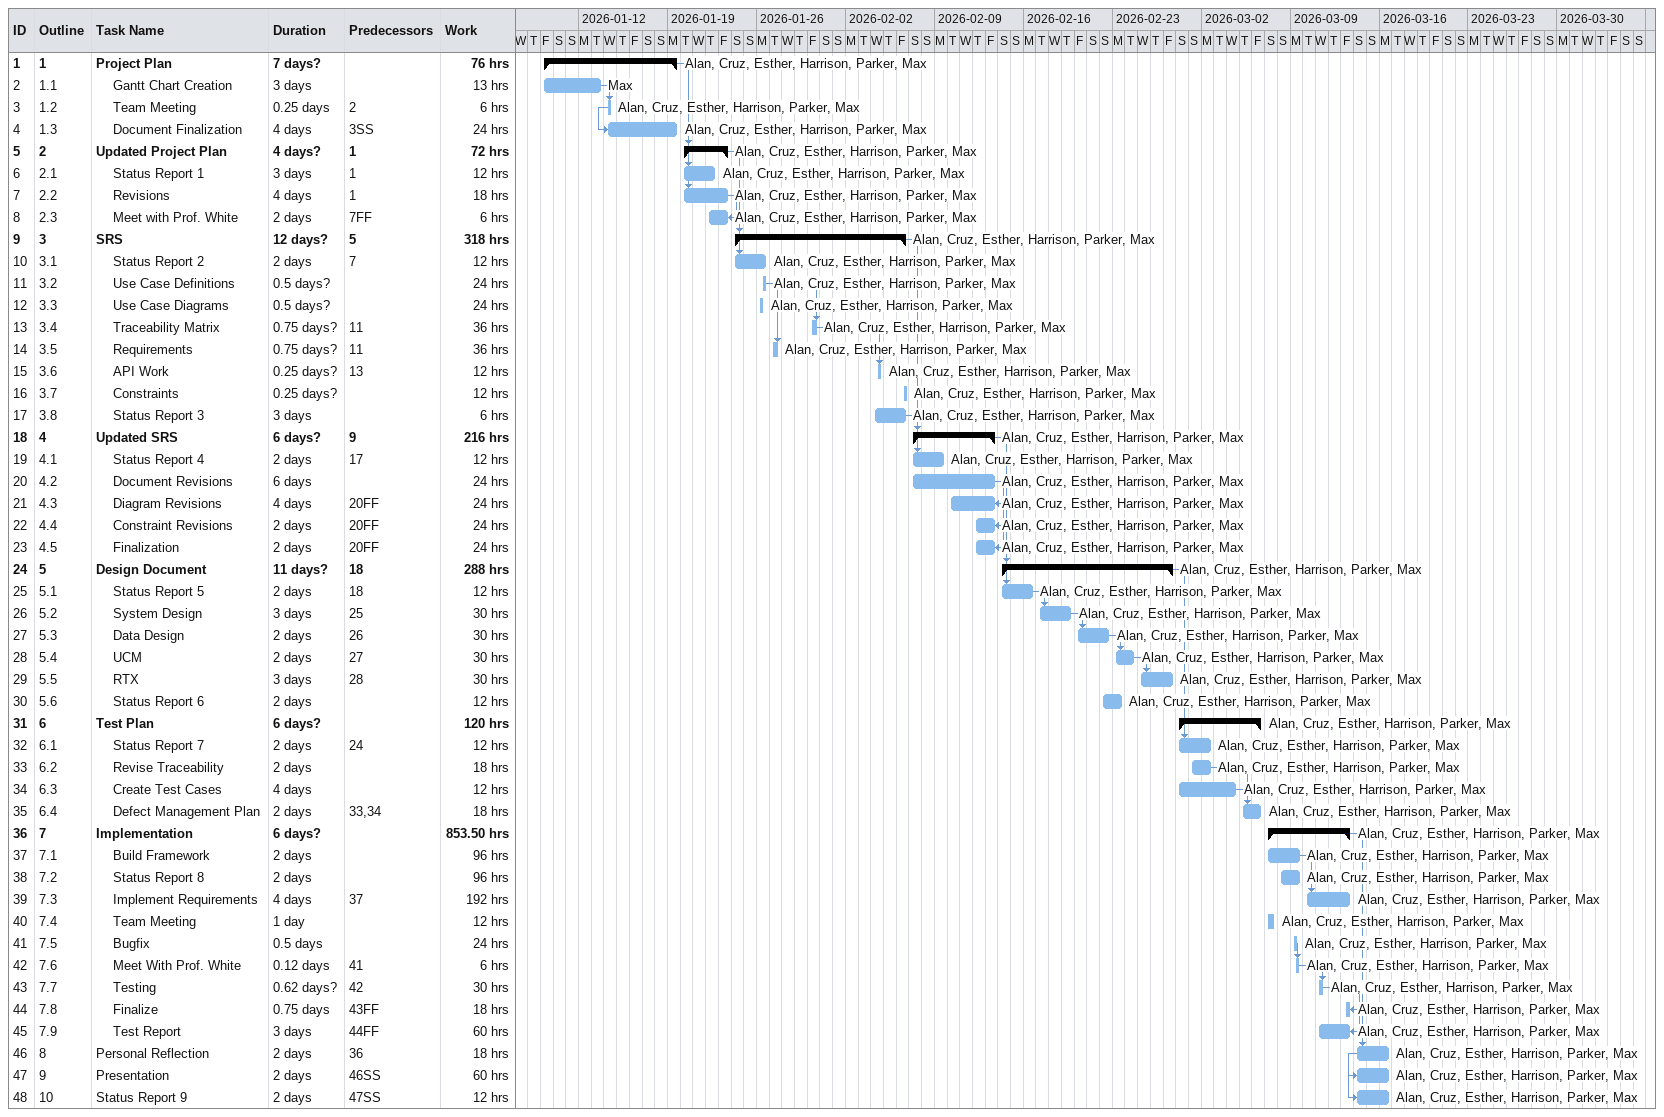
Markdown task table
| ID | WBS | Task | Duration | Start | Finish | Predecessors | Resources | Work (h) |
|---|---|---|---|---|---|---|---|---|
| 1 | 1 | **Project Plan** | 7d? | 2026-01-09 | 2026-01-19 |  | Alan, Cruz, Esther, Harrison, Parker, Max | 76 |
| 2 | 1.1 | Gantt Chart Creation | 3d | 2026-01-09 | 2026-01-13 |  | Max | 13 |
| 3 | 1.2 | Team Meeting | 0.25d | 2026-01-14 | 2026-01-14 | 2 | Alan, Cruz, Esther, Harrison, Parker, Max | 6 |
| 4 | 1.3 | Document Finalization | 4d | 2026-01-14 | 2026-01-19 | 3SS | Alan, Cruz, Esther, Harrison, Parker, Max | 24 |
| 5 | 2 | **Updated Project Plan** | 4d? | 2026-01-20 | 2026-01-23 | 1 | Alan, Cruz, Esther, Harrison, Parker, Max | 72 |
| 6 | 2.1 | Status Report 1 | 3d | 2026-01-20 | 2026-01-22 | 1 | Alan, Cruz, Esther, Harrison, Parker, Max | 12 |
| 7 | 2.2 | Revisions | 4d | 2026-01-20 | 2026-01-23 | 1 | Alan, Cruz, Esther, Harrison, Parker, Max | 18 |
| 8 | 2.3 | Meet with Prof. White | 2d | 2026-01-22 | 2026-01-23 | 7FF | Alan, Cruz, Esther, Harrison, Parker, Max | 6 |
| 9 | 3 | **SRS** | 12d? | 2026-01-24 | 2026-02-06 | 5 | Alan, Cruz, Esther, Harrison, Parker, Max | 318 |
| 10 | 3.1 | Status Report 2 | 2d | 2026-01-24 | 2026-01-26 | 7 | Alan, Cruz, Esther, Harrison, Parker, Max | 12 |
| 11 | 3.2 | Use Case Definitions | 0.5d? | 2026-01-26 | 2026-01-26 |  | Alan, Cruz, Esther, Harrison, Parker, Max | 24 |
| 12 | 3.3 | Use Case Diagrams | 0.5d? | 2026-01-26 | 2026-01-26 |  | Alan, Cruz, Esther, Harrison, Parker, Max | 24 |
| 13 | 3.4 | Traceability Matrix | 0.75d? | 2026-01-30 | 2026-01-30 | 11 | Alan, Cruz, Esther, Harrison, Parker, Max | 36 |
| 14 | 3.5 | Requirements | 0.75d? | 2026-01-27 | 2026-01-27 | 11 | Alan, Cruz, Esther, Harrison, Parker, Max | 36 |
| 15 | 3.6 | API Work | 0.25d? | 2026-02-04 | 2026-02-04 | 13 | Alan, Cruz, Esther, Harrison, Parker, Max | 12 |
| 16 | 3.7 | Constraints | 0.25d? | 2026-02-06 | 2026-02-06 |  | Alan, Cruz, Esther, Harrison, Parker, Max | 12 |
| 17 | 3.8 | Status Report 3 | 3d | 2026-02-04 | 2026-02-06 |  | Alan, Cruz, Esther, Harrison, Parker, Max | 6 |
| 18 | 4 | **Updated SRS** | 6d? | 2026-02-07 | 2026-02-13 | 9 | Alan, Cruz, Esther, Harrison, Parker, Max | 216 |
| 19 | 4.1 | Status Report 4 | 2d | 2026-02-07 | 2026-02-09 | 17 | Alan, Cruz, Esther, Harrison, Parker, Max | 12 |
| 20 | 4.2 | Document Revisions | 6d | 2026-02-07 | 2026-02-13 |  | Alan, Cruz, Esther, Harrison, Parker, Max | 24 |
| 21 | 4.3 | Diagram Revisions | 4d | 2026-02-10 | 2026-02-13 | 20FF | Alan, Cruz, Esther, Harrison, Parker, Max | 24 |
| 22 | 4.4 | Constraint Revisions | 2d | 2026-02-12 | 2026-02-13 | 20FF | Alan, Cruz, Esther, Harrison, Parker, Max | 24 |
| 23 | 4.5 | Finalization | 2d | 2026-02-12 | 2026-02-13 | 20FF | Alan, Cruz, Esther, Harrison, Parker, Max | 24 |
| 24 | 5 | **Design Document** | 11d? | 2026-02-14 | 2026-02-27 | 18 | Alan, Cruz, Esther, Harrison, Parker, Max | 288 |
| 25 | 5.1 | Status Report 5 | 2d | 2026-02-14 | 2026-02-16 | 18 | Alan, Cruz, Esther, Harrison, Parker, Max | 12 |
| 26 | 5.2 | System Design | 3d | 2026-02-17 | 2026-02-19 | 25 | Alan, Cruz, Esther, Harrison, Parker, Max | 30 |
| 27 | 5.3 | Data Design | 2d | 2026-02-20 | 2026-02-22 | 26 | Alan, Cruz, Esther, Harrison, Parker, Max | 30 |
| 28 | 5.4 | UCM | 2d | 2026-02-23 | 2026-02-24 | 27 | Alan, Cruz, Esther, Harrison, Parker, Max | 30 |
| 29 | 5.5 | RTX | 3d | 2026-02-25 | 2026-02-27 | 28 | Alan, Cruz, Esther, Harrison, Parker, Max | 30 |
| 30 | 5.6 | Status Report 6 | 2d | 2026-02-22 | 2026-02-23 |  | Alan, Cruz, Esther, Harrison, Parker, Max | 12 |
| 31 | 6 | **Test Plan** | 6d? | 2026-02-28 | 2026-03-06 |  | Alan, Cruz, Esther, Harrison, Parker, Max | 120 |
| 32 | 6.1 | Status Report 7 | 2d | 2026-02-28 | 2026-03-02 | 24 | Alan, Cruz, Esther, Harrison, Parker, Max | 12 |
| 33 | 6.2 | Revise Traceability | 2d | 2026-03-01 | 2026-03-02 |  | Alan, Cruz, Esther, Harrison, Parker, Max | 18 |
| 34 | 6.3 | Create Test Cases | 4d | 2026-02-28 | 2026-03-04 |  | Alan, Cruz, Esther, Harrison, Parker, Max | 12 |
| 35 | 6.4 | Defect Management Plan | 2d | 2026-03-05 | 2026-03-06 | 33, 34 | Alan, Cruz, Esther, Harrison, Parker, Max | 18 |
| 36 | 7 | **Implementation** | 6d? | 2026-03-07 | 2026-03-13 |  | Alan, Cruz, Esther, Harrison, Parker, Max | 853.50 |
| 37 | 7.1 | Build Framework | 2d | 2026-03-07 | 2026-03-09 |  | Alan, Cruz, Esther, Harrison, Parker, Max | 96 |
| 38 | 7.2 | Status Report 8 | 2d | 2026-03-08 | 2026-03-09 |  | Alan, Cruz, Esther, Harrison, Parker, Max | 96 |
| 39 | 7.3 | Implement Requirements | 4d | 2026-03-10 | 2026-03-13 | 37 | Alan, Cruz, Esther, Harrison, Parker, Max | 192 |
| 40 | 7.4 | Team Meeting | 1d | 2026-03-07 | 2026-03-07 |  | Alan, Cruz, Esther, Harrison, Parker, Max | 12 |
| 41 | 7.5 | Bugfix | 0.5d | 2026-03-09 | 2026-03-09 |  | Alan, Cruz, Esther, Harrison, Parker, Max | 24 |
| 42 | 7.6 | Meet With Prof. White | 0.12d | 2026-03-09 | 2026-03-09 | 41 | Alan, Cruz, Esther, Harrison, Parker, Max | 6 |
| 43 | 7.7 | Testing | 0.62d? | 2026-03-11 | 2026-03-11 | 42 | Alan, Cruz, Esther, Harrison, Parker, Max | 30 |
| 44 | 7.8 | Finalize | 0.75d | 2026-03-13 | 2026-03-13 | 43FF | Alan, Cruz, Esther, Harrison, Parker, Max | 18 |
| 45 | 7.9 | Test Report | 3d | 2026-03-11 | 2026-03-13 | 44FF | Alan, Cruz, Esther, Harrison, Parker, Max | 60 |
| 46 | 8 | Personal Reflection | 2d | 2026-03-14 | 2026-03-16 | 36 | Alan, Cruz, Esther, Harrison, Parker, Max | 18 |
| 47 | 9 | Presentation | 2d | 2026-03-14 | 2026-03-16 | 46SS | Alan, Cruz, Esther, Harrison, Parker, Max | 60 |
| 48 | 10 | Status Report 9 | 2d | 2026-03-14 | 2026-03-16 | 47SS | Alan, Cruz, Esther, Harrison, Parker, Max | 12 |
